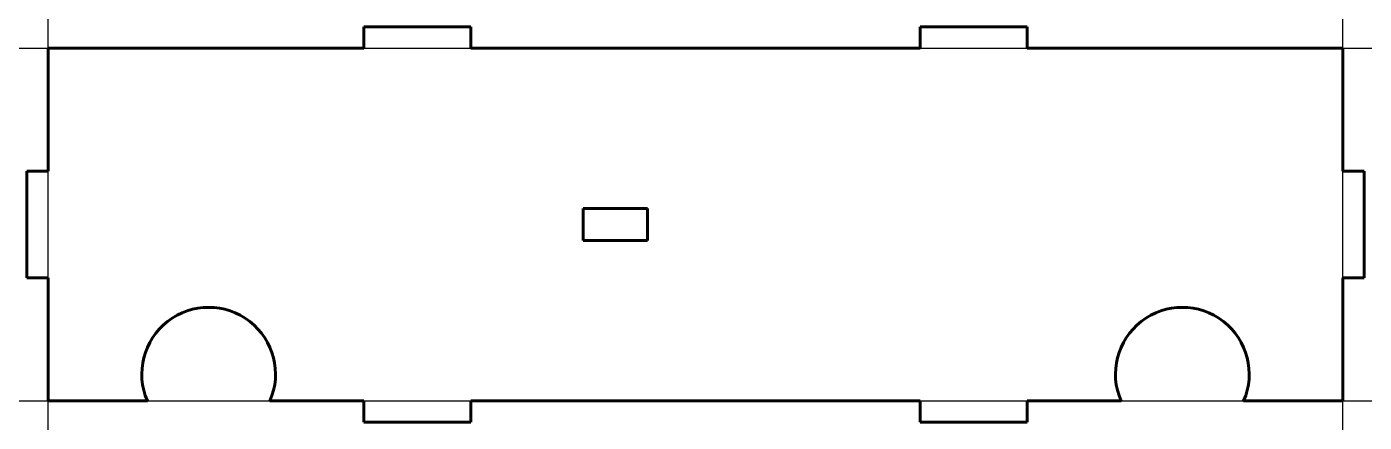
# Model space of a CAD drawing. Header units: millimetres. Extents: x -4 to 246, y -4 to 70.
import ezdxf

# ---------------------------------------------------------------- set-up
doc = ezdxf.new("R2010")
doc.units = ezdxf.units.MM
doc.linetypes.add('K5LT_BASIC', pattern=[0])

msp = doc.modelspace()

# ---------------------------------------------------------------- linework, layer by layer
at = {"color": 5, "linetype": 'K5LT_BASIC', "lineweight": 60, "true_color": 0x0000ff}
for p, q in [((59, 66), (59, 70)), ((59, 70), (79, 70)), ((79, 70), (79, 66)), ((163, 66), (163, 70)), ((163, 70), (183, 70)), ((183, 66), (183, 70)), ((0, 66), (59, 66)), ((0, 66), (0, 43)), ((79, 66), (163, 66)), ((183, 66), (242, 66)), ((242, 66), (242, 43)), ((-4, 23), (-4, 43)), ((-4, 43), (0, 43)), ((242, 43), (246, 43)), ((246, 43), (246, 23)), ((100, 36), (100, 30)), ((100, 36), (112, 36)), ((112, 30), (112, 36)), ((100, 30), (112, 30)), ((0, 23), (-4, 23)), ((0, 23), (0, 0)), ((246, 23), (242, 23)), ((242, 23), (242, 0)), ((18.54, 0), (0, 0)), ((59, 0), (41.46, 0)), ((59, 0), (59, -4)), ((79, 0), (79, -4)), ((163, 0), (79, 0)), ((163, -4), (163, 0)), ((183, 0), (183, -4)), ((200.54, 0), (183, 0)), ((242, 0), (223.46, 0)), ((79, -4), (59, -4)), ((183, -4), (163, -4))]:
    msp.add_line(p, q, dxfattribs=at)
at = {"color": 9, "true_color": 0xdca5c1}
for p, direction in [((0, 0), (0, 1)), ((242, 37.44), (0, 1)), ((34.38, 66), (1, 0)), ((0, 0), (1, 0))]:
    msp.add_xline(p, direction, dxfattribs=at)
at = {"color": 5, "linetype": 'K5LT_BASIC', "lineweight": 60, "true_color": 0x0000ff}
for centre in [(30, 5), (212, 5)]:
    msp.add_arc(centre, 12.5, 336.4218, 203.5782, dxfattribs=at)

doc.saveas('drawing.dxf')
